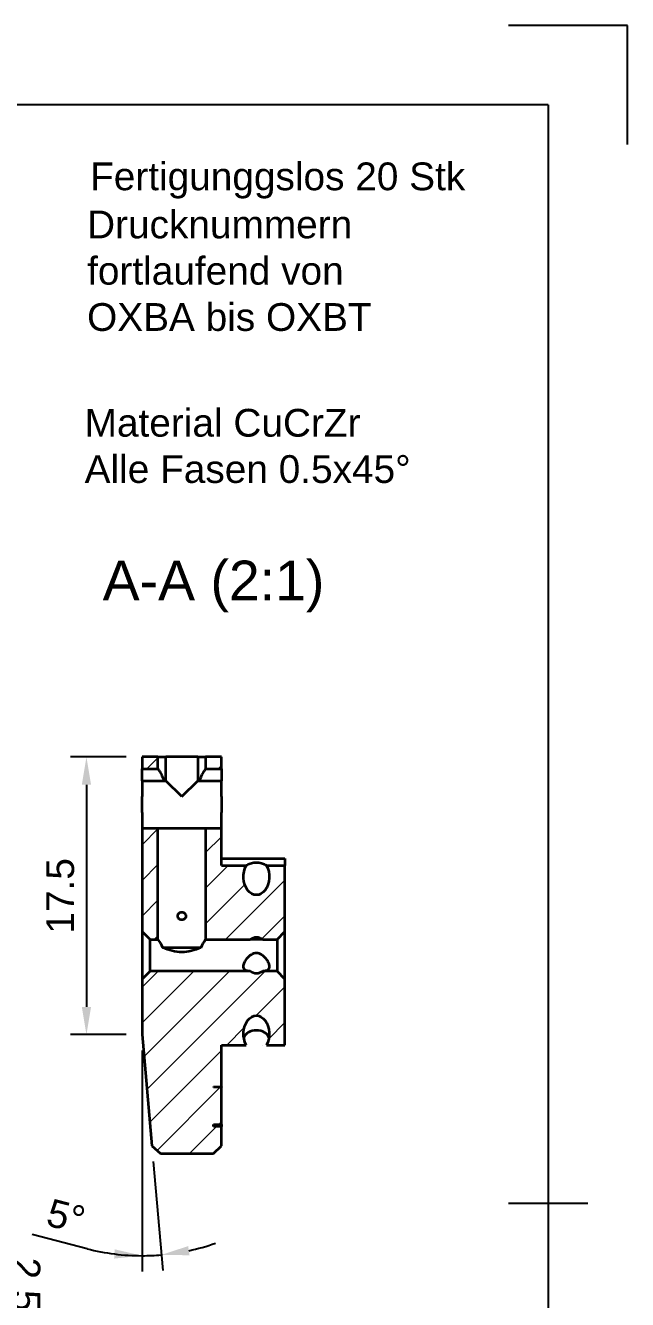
# Model space of a CAD drawing. Header units: millimetres. Extents: x 0 to 210, y 0 to 297.
# Drawn here: x 134.1 to 210, y 136.4 to 297 of the extents above; entities that cross this region are included whole.
import ezdxf

# ---------------------------------------------------------------- set-up
doc = ezdxf.new("R2010")
doc.units = ezdxf.units.MM
doc.header["$LTSCALE"] = 0.75
for name, color, linetype, lineweight in [('Border', 7, 'Continuous', 25), ('FD_Dimensions', 7, 'Continuous', 18), ('Hatching', 7, 'Continuous', 18), ('Notes', 7, 'Continuous', 18), ('View Labels', 7, 'Continuous', 18), ('Visible', 7, 'Continuous', 35)]:
    doc.layers.add(name, color=color, linetype=linetype, lineweight=lineweight)
doc.styles.get("Standard").update_dxf_attribs({"font": 'arial.ttf'})
doc.dimstyles.new('Dim-ISO-25', dxfattribs={"dimtxt": 3.5, "dimasz": 3.5, "dimexe": 2, "dimexo": 2, "dimgap": 1.5, "dimtad": 1, "dimzin": 12, "dimdsep": 46, "dimtxsty": 'Standard', "dimcen": 0, "dimazin": 3, "dimtp": 0.1, "dimtm": 0.1, "dimtfac": 0.714, "dimtmove": 0, "dimatfit": 3, "dimfxl": 1, "dimtzin": 12, "dimarcsym": 0})

# ---------------------------------------------------------------- blocks, each defined once
blk = doc.blocks.new('ISO_A4(P)_SHEET')
at = {"layer": 'Border'}
for p, q in [((200, 287), (20, 287)), ((200, 287), (200, 10)), ((205, 148.5), (195, 148.5))]:
    blk.add_line(p, q, dxfattribs=at)
at = {"layer": 'Defpoints'}
for p, q in [((210, 297), (195, 297)), ((210, 282), (210, 297))]:
    blk.add_line(p, q, dxfattribs=at)
blk = doc.blocks.new('*D55')
at = {"layer": 'Defpoints', "color": 0, "transparency": 16777216}
for p in [(148.823081, 204.790937), (141.805287, 169.790937), (148.823081, 169.790937)]:
    blk.add_point(p, dxfattribs=at)
at = {"layer": 'FD_Dimensions', "lineweight": -2, "transparency": 16777216}
for p, q in [((146.823081, 204.790937), (139.805287, 204.790937)), ((141.805287, 201.290937), (141.805287, 173.290937)), ((146.823081, 169.790937), (139.805287, 169.790937))]:
    blk.add_line(p, q, dxfattribs=at)
at = {"layer": 'FD_Dimensions', "transparency": 16777216}
for points in [[(141.221954, 201.290937), (142.388621, 201.290937), (141.805287, 204.790937)], [(141.221954, 173.290937), (142.388621, 173.290937), (141.805287, 169.790937)]]:
    blk.add_solid(points, dxfattribs=at)
at = {"layer": 'FD_Dimensions', "color": 0, "transparency": 16777216, "insert": (138.518282, 187.290937), "char_height": 3.5, "attachment_point": 5, "rotation": 90}
blk.add_mtext('17.5', dxfattribs=at)
blk = doc.blocks.new('*D56')
at = {"layer": 'Defpoints', "color": 0, "transparency": 16777216}
for p in [(148.823081, 182.790937), (148.823081, 176.790937), (148.823081, 169.790937), (150.048255, 155.787132), (150.443117, 141.975989)]:
    blk.add_point(p, dxfattribs=at)
at = {"layer": 'FD_Dimensions', "lineweight": -2, "transparency": 16777216}
for p, q in [((148.823081, 167.790937), (148.823081, 139.928851)), ((150.222567, 153.794743), (151.425733, 140.042485)), ((141.878531, 142.808182), (134.957092, 144.589552))]:
    blk.add_line(p, q, dxfattribs=at)
for start, end in [(282.202164, 289.404328), (255.567024, 270), (255.595672, 262.797836), (270, 275)]:
    blk.add_arc((148.823081, 169.790937), 27.862086, start, end, dxfattribs=at)
at = {"layer": 'FD_Dimensions', "transparency": 16777216}
for points in [[(154.799299, 141.981541), (154.624819, 143.135087), (151.251422, 142.034875)], [(145.36663, 142.730865), (145.293353, 141.566502), (148.823081, 141.928851)]]:
    blk.add_solid(points, dxfattribs=at)
at = {"layer": 'FD_Dimensions', "color": 0, "transparency": 16777216, "insert": (139.235304, 146.875198), "char_height": 3.5, "attachment_point": 5, "rotation": 345.56704273}
blk.add_mtext('5°', dxfattribs=at)
blk = doc.blocks.new('*D73')
at = {"layer": 'Defpoints', "color": 0, "transparency": 16777216}
for p in [(81.332684, 163.299699), (81.33355, 158.125755), (130.919574, 158.134053)]:
    blk.add_point(p, dxfattribs=at)
at = {"layer": 'FD_Dimensions', "color": 0, "lineweight": -2, "transparency": 16777216}
for p, q in [((130.918123, 166.807997), (130.917537, 170.307997)), ((83.332684, 163.300033), (132.918708, 163.308332)), ((130.918708, 163.307997), (130.919574, 158.134053)), ((83.33355, 158.12609), (132.919574, 158.134388)), ((130.92016, 154.634053), (130.924141, 130.846903))]:
    blk.add_line(p, q, dxfattribs=at)
at = {"layer": 'FD_Dimensions', "color": 0, "transparency": 16777216}
for points in [[(131.501456, 166.808094), (130.334789, 166.807899), (130.918708, 163.307997)], [(131.503493, 154.634151), (130.336827, 154.633956), (130.919574, 158.134053)]]:
    blk.add_solid(points, dxfattribs=at)
at = {"layer": 'FD_Dimensions', "color": 0, "transparency": 16777216, "insert": (134.210129, 136.92658), "char_height": 3.5, "attachment_point": 5, "rotation": 270.0095684}
blk.add_mtext('2.59', dxfattribs=at)

msp = doc.modelspace()

# ---------------------------------------------------------------- hatches: boundary and pattern name
at = {"layer": 'Hatching'}
h = msp.add_hatch(dxfattribs=at)
h.set_pattern_fill('ANSI31', color=256, style=0)
h.paths.add_polyline_path([(158.823, 203.291), (158.823, 204.791), (156.823, 204.791), (156.823, 203.291)], flags=0)
h.paths.add_polyline_path([(148.823, 204.791), (148.823, 203.291), (150.823, 203.291), (150.823, 204.791)], flags=0)
h.paths.add_polyline_path([(148.823, 195.791), (148.823, 182.791), (149.823, 181.791), (150.823, 181.791), (150.823, 195.791)], flags=0)
edge = h.paths.add_edge_path(flags=0)
edge.add_line((166.823, 182.791), (166.823, 191.105))
edge.add_line((166.823, 191.105), (164.501, 191.105))
edge.add_ellipse((163.223, 189.69), major_axis=(0, 2.295), ratio=0.7071068, start_angle=42.11094, end_angle=317.88906, ccw=False)
edge.add_line((161.945, 191.105), (158.823, 191.105))
edge.add_line((158.823, 191.105), (158.823, 195.791))
edge.add_line((158.823, 195.791), (156.823, 195.791))
edge.add_line((156.823, 195.791), (156.823, 181.791))
edge.add_line((156.823, 181.791), (162.427, 181.791))
edge.add_ellipse((163.223, 179.791), major_axis=(0, 2.295), ratio=0.7071068, start_angle=-21.71052, end_angle=21.71052, ccw=False)
edge.add_line((164.019, 181.791), (165.823, 181.791))
edge.add_line((165.823, 181.791), (166.823, 182.791))
edge = h.paths.add_edge_path(flags=0)
edge.add_line((150.048, 155.787), (151.135, 154.791))
edge.add_line((151.135, 154.791), (157.823, 154.791))
edge.add_line((157.823, 154.791), (158.823, 155.791))
edge.add_line((158.823, 155.791), (158.823, 158.217))
edge.add_line((158.823, 158.217), (157.823, 158.217))
edge.add_line((157.823, 158.217), (157.823, 158.47))
edge.add_line((157.823, 158.47), (158.823, 158.47))
edge.add_line((158.823, 158.47), (158.823, 163.162))
edge.add_line((158.823, 163.162), (157.823, 163.162))
edge.add_line((157.823, 163.162), (157.823, 163.217))
edge.add_line((157.823, 163.217), (158.823, 163.217))
edge.add_line((158.823, 163.217), (158.823, 168.477))
edge.add_line((158.823, 168.477), (161.945, 168.477))
edge.add_ellipse((163.223, 169.891), major_axis=(0, 2.295), ratio=0.7071068, start_angle=-137.88906, end_angle=137.88906, ccw=False)
edge.add_line((164.501, 168.477), (166.823, 168.477))
edge.add_line((166.823, 168.477), (166.823, 176.791))
edge.add_line((166.823, 176.791), (165.823, 177.791))
edge.add_line((165.823, 177.791), (164.019, 177.791))
edge.add_ellipse((163.223, 179.791), major_axis=(0, 2.295), ratio=0.7071068, start_angle=158.28948, end_angle=201.71052, ccw=False)
edge.add_line((162.427, 177.791), (149.823, 177.791))
edge.add_line((149.823, 177.791), (148.823, 176.791))
edge.add_line((148.823, 176.791), (148.823, 169.791))
edge.add_line((148.823, 169.791), (150.048, 155.787))

# ---------------------------------------------------------------- linework, layer by layer
at = {"layer": 'Visible', "extrusion": (-1e-16, -1, 0)}
for p, q in [((148.823, 204.791), (148.823, 203.291)), ((150.823, 204.791), (148.823, 204.791)), ((150.823, 203.291), (150.823, 204.791)), ((150.823, 204.791), (151.823, 204.791)), ((155.823, 204.791), (151.823, 204.791)), ((151.823, 201.791), (151.823, 204.791)), ((155.823, 204.791), (156.823, 204.791)), ((155.823, 204.791), (155.823, 201.791)), ((158.823, 204.791), (156.823, 204.791)), ((156.823, 204.791), (156.823, 203.291)), ((158.823, 203.291), (158.823, 204.791)), ((148.823, 203.291), (150.823, 203.291)), ((148.823, 201.791), (148.823, 203.291)), ((156.823, 203.291), (158.823, 203.291)), ((158.823, 203.291), (158.823, 201.791)), ((148.823, 201.791), (151.532, 201.791)), ((148.823, 201.791), (148.823, 199.791)), ((151.532, 201.791), (151.823, 201.791)), ((153.823, 199.791), (151.823, 201.791)), ((153.823, 199.791), (155.823, 201.791)), ((155.823, 201.791), (156.114, 201.791)), ((156.114, 201.791), (158.823, 201.791)), ((158.823, 199.791), (158.823, 201.791)), ((148.823, 197.791), (148.823, 199.791)), ((158.823, 199.791), (158.823, 197.791)), ((148.823, 197.791), (148.823, 195.791)), ((158.823, 195.791), (158.823, 197.791)), ((148.823, 195.791), (148.823, 182.791)), ((150.823, 195.791), (148.823, 195.791)), ((150.823, 181.791), (150.823, 195.791)), ((156.823, 195.791), (150.823, 195.791)), ((158.823, 195.791), (156.823, 195.791)), ((156.823, 195.791), (156.823, 181.791)), ((158.823, 191.105), (158.823, 195.791)), ((158.823, 191.983), (166.823, 191.983)), ((166.823, 191.983), (166.823, 191.105)), ((158.823, 191.105), (161.945, 191.105)), ((164.501, 191.105), (166.823, 191.105)), ((166.823, 182.791), (166.823, 191.105)), ((148.823, 182.791), (149.823, 181.791)), ((148.823, 182.791), (148.823, 176.791)), ((149.823, 181.791), (150.823, 181.791)), ((149.823, 177.791), (149.823, 181.791)), ((156.823, 181.791), (162.427, 181.791)), ((164.019, 181.791), (165.823, 181.791)), ((165.823, 181.791), (166.823, 182.791)), ((165.823, 181.791), (165.823, 177.791)), ((166.823, 176.791), (166.823, 182.791)), ((151.374, 180.791), (156.273, 180.791)), ((149.823, 177.791), (148.823, 176.791)), ((148.823, 176.791), (148.823, 169.791)), ((162.427, 177.791), (149.823, 177.791)), ((165.823, 177.791), (164.019, 177.791)), ((166.823, 176.791), (165.823, 177.791)), ((166.823, 168.477), (166.823, 176.791)), ((148.823, 169.791), (150.048, 155.787)), ((158.823, 163.217), (158.823, 168.477)), ((158.823, 168.477), (161.945, 168.477)), ((164.501, 168.477), (166.823, 168.477)), ((157.823, 163.162), (157.823, 163.217)), ((157.823, 163.217), (158.823, 163.217)), ((158.823, 163.162), (157.823, 163.162)), ((158.823, 163.217), (158.823, 163.162)), ((158.823, 158.47), (158.823, 163.162)), ((157.823, 158.217), (157.823, 158.47)), ((157.823, 158.47), (158.823, 158.47)), ((158.823, 158.217), (157.823, 158.217)), ((158.823, 158.217), (157.823, 158.217)), ((158.823, 158.47), (158.823, 158.217)), ((158.823, 155.791), (158.823, 158.217)), ((158.823, 158.217), (158.823, 158.217)), ((150.048, 155.787), (151.135, 154.791)), ((157.823, 154.791), (158.823, 155.791)), ((151.135, 154.791), (157.823, 154.791))]:
    msp.add_line(p, q, dxfattribs=at)
at = {"layer": 'Visible', "extrusion": (-2e-16, 0, -1)}
for centre, radius, start, end in [((-146.087, 178.529), 5.75, 145.44479, 156.83775), ((-161.559, 178.529), 5.75, 23.16225, 34.55521), ((-163.133, 190.841), 9.074, 269.43417, 274.46521), ((-163.313, 190.841), 9.074, 265.53479, 270.56583)]:
    msp.add_arc(centre, radius, start, end, dxfattribs=at)
for centre, start_param, end_param in [((163.223, 189.69), 0.9069601, 5.3762252), ((163.223, 179.791), -0.5128336, 0.5128336), ((163.223, 179.791), 2.6287591, 3.6544262), ((163.223, 169.891), 4.0485527, 8.5178179)]:
    msp.add_ellipse(centre, major_axis=(0, 2.295), ratio=0.7071068, start_param=start_param, end_param=end_param, dxfattribs=at)
at = {"layer": 'Visible'}
msp.add_ellipse((163.223, 169.184), major_axis=(1.623, 0), ratio=0.7071068, start_param=0.206853, end_param=2.9347397, dxfattribs=at)
for points, knots in [([(150.823, 203.291), (150.823, 203.291), (150.86, 203.237), (150.991, 203.03), (151.085, 202.877), (151.27, 202.531), (151.376, 202.312), (151.485, 201.979), (151.511, 201.886), (151.532, 201.791)], [0.15694287, 0.15694287, 0.15694287, 0.15694287, 0.19596157, 0.19596157, 0.23498027, 0.23498027, 0.27443301, 0.27443301, 0.28890901, 0.28890901, 0.28890901, 0.28890901]), ([(156.114, 201.791), (156.135, 201.886), (156.161, 201.979), (156.271, 202.312), (156.376, 202.531), (156.561, 202.877), (156.655, 203.03), (156.786, 203.237), (156.823, 203.291), (156.823, 203.291)], [0.33886247, 0.33886247, 0.33886247, 0.33886247, 0.35333848, 0.35333848, 0.39279121, 0.39279121, 0.43180991, 0.43180991, 0.47082861, 0.47082861, 0.47082861, 0.47082861]), ([(161.945, 191.105), (161.984, 191.14), (162.025, 191.172), (162.212, 191.3), (162.395, 191.377), (162.798, 191.476), (163.017, 191.499), (163.223, 191.499), (163.429, 191.499), (163.648, 191.476), (164.051, 191.377), (164.234, 191.3), (164.421, 191.172), (164.463, 191.14), (164.501, 191.105)], [0.46023548, 0.46023548, 0.46023548, 0.46023548, 0.46938516, 0.46938516, 0.50029999, 0.50029999, 0.53121483, 0.53121483, 0.53121483, 0.56212967, 0.56212967, 0.59304451, 0.59304451, 0.60219418, 0.60219418, 0.60219418, 0.60219418]), ([(153.823, 184.295), (153.732, 184.295), (153.636, 184.314), (153.508, 184.373), (153.468, 184.398), (153.397, 184.456), (153.366, 184.49), (153.322, 184.558), (153.305, 184.593), (153.282, 184.666), (153.276, 184.705), (153.276, 184.776), (153.282, 184.815), (153.305, 184.889), (153.322, 184.924), (153.366, 184.991), (153.397, 185.025), (153.468, 185.084), (153.508, 185.108), (153.636, 185.167), (153.732, 185.186), (153.914, 185.186), (154.01, 185.167), (154.138, 185.108), (154.178, 185.084), (154.249, 185.025), (154.28, 184.991), (154.324, 184.924), (154.341, 184.889), (154.364, 184.815), (154.37, 184.776), (154.37, 184.705), (154.364, 184.666), (154.341, 184.593), (154.324, 184.558), (154.28, 184.49), (154.249, 184.456), (154.178, 184.398), (154.138, 184.373), (154.01, 184.314), (153.914, 184.295), (153.823, 184.295)], [0, 0, 0, 0, 0.01361374, 0.01361374, 0.0204206, 0.0204206, 0.02722747, 0.02722747, 0.03259537, 0.03259537, 0.03796327, 0.03796327, 0.04333117, 0.04333117, 0.04869907, 0.04869907, 0.05550594, 0.05550594, 0.0623128, 0.0623128, 0.07592654, 0.07592654, 0.08954027, 0.08954027, 0.09634714, 0.09634714, 0.10315401, 0.10315401, 0.10852191, 0.10852191, 0.11388981, 0.11388981, 0.11925771, 0.11925771, 0.12462561, 0.12462561, 0.13143247, 0.13143247, 0.13823934, 0.13823934, 0.15185308, 0.15185308, 0.15185308, 0.15185308]), ([(156.273, 180.791), (156.246, 180.78), (156.22, 180.769), (155.486, 180.473), (154.603, 180.168), (153.043, 180.168), (152.161, 180.473), (151.427, 180.769), (151.4, 180.78), (151.374, 180.791)], [0.42639857, 0.42639857, 0.42639857, 0.42639857, 0.43072476, 0.43072476, 0.54766848, 0.54766848, 0.6646122, 0.6646122, 0.66893839, 0.66893839, 0.66893839, 0.66893839]), ([(162.427, 177.791), (162.296, 177.791), (162.177, 177.8), (161.939, 177.85), (161.815, 177.907), (161.645, 178.093), (161.6, 178.224), (161.6, 178.529), (161.645, 178.713), (161.815, 179.089), (161.939, 179.28), (162.217, 179.614), (162.392, 179.781), (162.685, 179.969), (162.788, 180.021), (163.001, 180.092), (163.112, 180.112), (163.223, 180.112)], [0.30593836, 0.30593836, 0.30593836, 0.30593836, 0.32991843, 0.32991843, 0.36222635, 0.36222635, 0.39453427, 0.39453427, 0.4268422, 0.4268422, 0.45915012, 0.45915012, 0.49259791, 0.49259791, 0.5093218, 0.5093218, 0.5260457, 0.5260457, 0.5260457, 0.5260457]), ([(163.223, 180.112), (163.335, 180.112), (163.445, 180.092), (163.658, 180.021), (163.761, 179.969), (164.054, 179.781), (164.229, 179.614), (164.507, 179.28), (164.631, 179.089), (164.801, 178.713), (164.846, 178.529), (164.846, 178.224), (164.801, 178.093), (164.631, 177.907), (164.507, 177.85), (164.269, 177.8), (164.151, 177.791), (164.019, 177.791)], [0, 0, 0, 0, 0.0167239, 0.0167239, 0.03344779, 0.03344779, 0.06689558, 0.06689558, 0.0992035, 0.0992035, 0.13151142, 0.13151142, 0.16381935, 0.16381935, 0.19612727, 0.19612727, 0.22010734, 0.22010734, 0.22010734, 0.22010734])]:
    msp.add_open_spline(points, degree=3, knots=knots, dxfattribs=at)

# ---------------------------------------------------------------- block references
at = {"layer": 'Border'}
msp.add_blockref('ISO_A4(P)_SHEET', (0, 0), dxfattribs=at)

# ---------------------------------------------------------------- texts
at = {"layer": 'Notes', "char_height": 3.5, "attachment_point": 1}
for s, width, insert in [('Fertigunggslos 20 Stk', 59.25923, (142.261, 279.732)), ('Drucknummern fortlaufend von OXBA bis OXBT', 44.25196, (141.885, 273.671)), ('Material CuCrZr\\PAlle Fasen 0.5x45°', 45.33493, (141.578, 248.67))]:
    msp.add_mtext_dynamic_manual_height_columns(s, width=width, gutter_width=17.5, heights=[0], dxfattribs=dict(at, insert=insert))
at = {"layer": 'View Labels', "insert": (157.823, 223.041), "char_height": 5, "width": 30.21487, "attachment_point": 8}
msp.add_mtext('A-A (2:1)', dxfattribs=at)

# ---------------------------------------------------------------- dimensions: what is measured, and where the dimension line sits
at = {"layer": 'FD_Dimensions'}
dim = msp.add_aligned_dim(p1=(148.823, 204.791), p2=(148.823, 169.791), distance=-7.018, dimstyle='Dim-ISO-25', override={"dimlfac": 0.5, "dimclrd": 256, "dimclre": 256}, dxfattribs=at)
dim.commit()
dim.dimension.update_dxf_attribs({"geometry": '*D55', "text_midpoint": (138.518, 187.291)})
dim = msp.add_angular_dim_2l(base=(150.443, 141.976), line1=((148.823, 169.791), (150.048, 155.787)), line2=((148.823, 182.791), (148.823, 176.791)), dimstyle='Dim-ISO-25', override={"dimlfac": 0.5, "dimpost": '', "dimclrd": 256, "dimclre": 256}, dxfattribs=at)
dim.commit()
dim.dimension.update_dxf_attribs({"geometry": '*D56', "text_midpoint": (139.235, 146.875)})
dim = msp.add_linear_dim(base=(130.92, 158.134), p1=(81.333, 163.3), p2=(81.334, 158.126), angle=270.00959, dimstyle='Dim-ISO-25', override={"dimlfac": 0.5}, dxfattribs=at)
dim.commit()
dim.dimension.update_dxf_attribs({"geometry": '*D73', "text_midpoint": (130.923, 136.926), "dimtype": 161})

doc.saveas('drawing.dxf')
